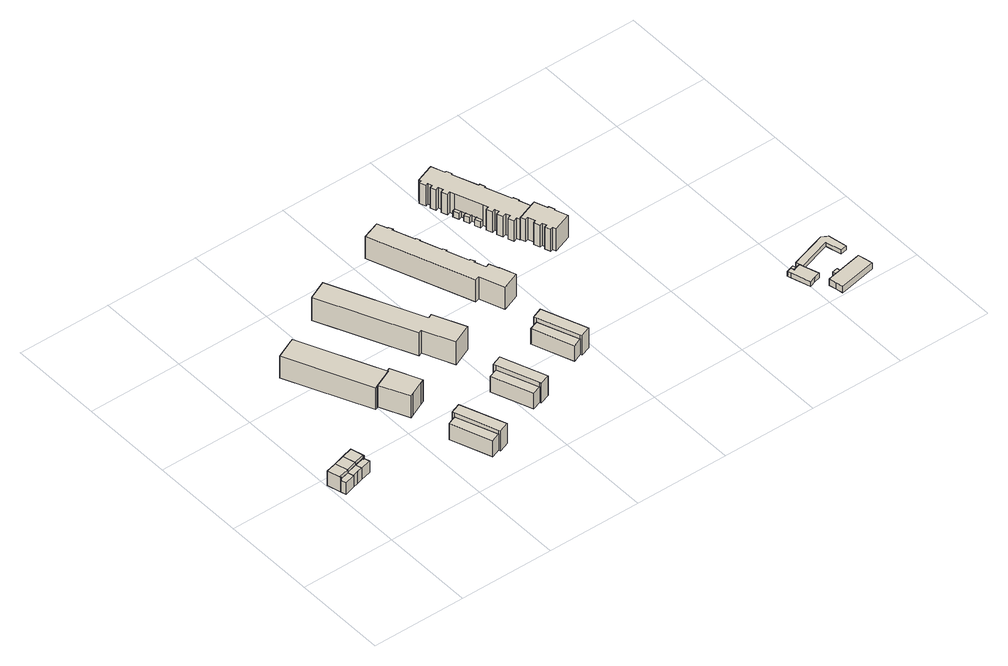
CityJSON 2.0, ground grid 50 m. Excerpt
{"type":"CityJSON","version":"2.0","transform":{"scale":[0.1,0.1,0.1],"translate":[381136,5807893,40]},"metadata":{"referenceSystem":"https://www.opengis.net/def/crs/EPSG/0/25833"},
"CityObjects":{
"building1":{"type":"Building","attributes":{"Gemeindeschluessel":"11000006","function":"31001_1010"},"address":[{"country":"Germany","locality":"Berlin","thoroughfareNumber":"51C","thoroughfareName":"Sachtlebenstraße"}],"children":["building1-1","building1-2"]},
"building1-1":{"type":"BuildingPart","attributes":{"BezugspunktDach":"2200","measuredHeight":8.48,"storeysAboveGround":3},"parents":["building1"],"geometry":[{"type":"MultiSurface","lod":"1","boundaries":[[[0,1,2,3,4,5]],[[6,7,8,9,10,11]],[[6,11,5,4]],[[7,6,4,3]],[[8,12,13,7,3,2]],[[14,12,2,1]],[[15,16,14,9,1,0]],[[11,10,0,5]],[[7,13,12,8]],[[9,8,12,14]],[[10,9,14,16,15]]]}]},
"building1-2":{"type":"BuildingPart","attributes":{"BezugspunktDach":"2200","measuredHeight":6.67,"storeysAboveGround":3},"parents":["building1"],"geometry":[{"type":"MultiSurface","lod":"1","boundaries":[[[17,18,13,12,14,16]],[[9,8,7,19,20,10]],[[8,9,14,9,8,12]],[[19,7,13,18]],[[20,19,18,17]],[[10,20,17,16]],[[9,10,21,16,14]],[[12,13,7,8]]]}]},
"building2":{"type":"Building","attributes":{"Gemeindeschluessel":"11000006","function":"31001_1010"},"address":[{"country":"Germany","locality":"Berlin","thoroughfareNumber":"51D","thoroughfareName":"Sachtlebenstraße"}],"children":["building2-1","building2-2"]},
"building2-1":{"type":"BuildingPart","attributes":{"BezugspunktDach":"2200","measuredHeight":8.53,"storeysAboveGround":3},"parents":["building2"],"geometry":[{"type":"MultiSurface","lod":"1","boundaries":[[[3,22,23,4]],[[24,25,7,6]],[[24,6,4,23]],[[25,24,23,22]],[[26,27,25,7,28,7,25,22,3]],[[6,7,3,4]],[[28,7,25,27,26]]]}]},
"building2-2":{"type":"BuildingPart","attributes":{"BezugspunktDach":"2200","measuredHeight":7.27,"storeysAboveGround":3},"parents":["building2"],"geometry":[{"type":"Solid","lod":"1","boundaries":[[[[29,30,31,27,26]],[[25,32,33,19,7]],[[32,25,27,31]],[[33,32,31,30]],[[19,33,30,29]],[[7,19,29,26]],[[25,7,26,27]]]]}]},
"building3":{"type":"Building","attributes":{"Gemeindeschluessel":"11000006","function":"31001_1010"},"address":[{"country":"Germany","locality":"Berlin","thoroughfareNumber":"51E","thoroughfareName":"Sachtlebenstraße"}],"children":["building3-1","building3-2"]},
"building3-1":{"type":"BuildingPart","attributes":{"BezugspunktDach":"2200","measuredHeight":8.5,"storeysAboveGround":3},"parents":["building3"],"geometry":[{"type":"MultiSurface","lod":"1","boundaries":[[[22,34,35,36,37,23]],[[38,39,40,41,25,24]],[[38,24,23,37]],[[39,38,37,36]],[[42,43,39,40,39,36,35]],[[44,42,35,34]],[[25,41,34,22],[41,25,45,44]],[[24,25,22,23]],[[40,39,43,42]],[[41,40,42,44]],[[45,25,41,44]]]}]},
"building3-2":{"type":"BuildingPart","attributes":{"BezugspunktDach":"2200","measuredHeight":6.67,"storeysAboveGround":3},"parents":["building3"],"geometry":[{"type":"MultiSurface","lod":"1","boundaries":[[[46,47,43,42,44,45]],[[41,40,39,48,32,25]],[[48,39,43,47]],[[32,48,47,46]],[[25,32,46,45]],[[25,49,45,44,41]],[[40,41,44,42]],[[39,40,42,43]]]}]},
"building4":{"type":"Building","attributes":{"Gemeindeschluessel":"11000006","function":"31001_1010"},"address":[{"country":"Germany","locality":"Berlin","thoroughfareNumber":"14A, 14B, 14C, 14D","thoroughfareName":"Lupsteiner Weg"}],"children":["building4-1","building4-2"]},
"building4-1":{"type":"BuildingPart","attributes":{"BezugspunktDach":"2200","measuredHeight":13.69,"storeysAboveGround":4},"parents":["building4"],"geometry":[{"type":"MultiSurface","lod":"1","boundaries":[[[50,51,52,53,54,55,56,57,58,59]],[[60,61,62,63,64,65,66,67,68,69]],[[60,69,59,58]],[[61,60,58,57]],[[62,61,57,56]],[[63,62,56,55]],[[70,71,55,54]],[[72,70,64,65,64,54,53]],[[73,74,75,72,65,76,77,65,53,52]],[[67,66,52,51]],[[68,67,51,50]],[[69,68,50,59]],[[64,63,71,70]],[[65,64,70,72]],[[66,77,76,75,74,73]],[[76,65,72,75,78]]]}]},
"building4-2":{"type":"BuildingPart","attributes":{"BezugspunktDach":"2200","measuredHeight":13.65,"storeysAboveGround":4},"parents":["building4"],"geometry":[{"type":"MultiSurface","lod":"1","boundaries":[[[79,80,81,82,83,71,70,75,74]],[[76,64,63,84,85,86,87,88,66]],[[84,63,71,83]],[[85,84,83,82]],[[86,85,82,81]],[[87,86,81,80]],[[88,87,80,79]],[[66,88,79,74]],[[76,66,74,75]],[[64,65,72,70]],[[89,76,75,72,65]],[[64,90,70,71,63]]]}]},
"building5":{"type":"Building","attributes":{"Gemeindeschluessel":"11000006","function":"31001_1010"},"address":[{"country":"Germany","locality":"Berlin","thoroughfareNumber":"53","thoroughfareName":"Sachtlebenstraße"}],"children":["building5-1","building5-2"]},
"building5-1":{"type":"BuildingPart","attributes":{"BezugspunktDach":"2200","measuredHeight":11.92,"storeysAboveGround":4},"parents":["building5"],"geometry":[{"type":"MultiSurface","lod":"1","boundaries":[[[91,92,93,94,95,96]],[[97,98,99,100,101,102]],[[97,102,96,95]],[[98,97,95,94]],[[99,98,94,93]],[[100,99,93,92]],[[103,104,92,91]],[[101,100,104,105,106,107]],[[102,101,91,96]],[[107,106,105,104,103]]]}]},
"building5-2":{"type":"BuildingPart","attributes":{"BezugspunktDach":"2200","measuredHeight":9.63,"storeysAboveGround":4},"parents":["building5"],"geometry":[{"type":"Solid","lod":"1","boundaries":[[[[108,104,103,109]],[[106,105,110,111]],[[106,111,109,103]],[[110,105,104,108]],[[111,110,108,109]],[[106,103,104,105]]]]}]},
"building6":{"type":"Building","attributes":{"Gemeindeschluessel":"11000006","BezugspunktDach":"2200","function":"31001_1010","measuredHeight":13.71,"storeysAboveGround":4},"address":[{"country":"Germany","locality":"Berlin","thoroughfareNumber":"16, 16A, 16B, 16C","thoroughfareName":"Lupsteiner Weg"}],"geometry":[{"type":"Solid","lod":"1","boundaries":[[[[112,113,114,115,116,117,118,119]],[[120,121,122,123,124,125,126,127]],[[120,127,119,118]],[[121,120,118,117]],[[122,121,117,116]],[[123,122,116,115]],[[124,123,115,114]],[[125,124,114,113]],[[126,125,113,112]],[[127,126,112,119]]]]}]},
"building7":{"type":"Building","attributes":{"Gemeindeschluessel":"11000006","function":"31001_1010"},"address":[{"country":"Germany","locality":"Berlin","thoroughfareNumber":"53A","thoroughfareName":"Sachtlebenstraße"}],"children":["building7-1","building7-2"]},
"building7-1":{"type":"BuildingPart","attributes":{"BezugspunktDach":"2200","measuredHeight":11.73,"storeysAboveGround":4},"parents":["building7"],"geometry":[{"type":"MultiSurface","lod":"1","boundaries":[[[128,129,130,131,132,133]],[[134,135,136,137,138,139]],[[134,139,133,132]],[[135,134,132,131]],[[136,135,131,130]],[[137,136,130,129]],[[140,141,142,129,128]],[[139,138,128,133]],[[138,137,142,141,140]]]}]},
"building7-2":{"type":"BuildingPart","attributes":{"BezugspunktDach":"2200","measuredHeight":9.19,"storeysAboveGround":4},"parents":["building7"],"geometry":[{"type":"Solid","lod":"1","boundaries":[[[[143,142,141,144]],[[138,137,145,146]],[[138,146,144,141]],[[145,137,142,143]],[[146,145,143,144]],[[137,138,141,142]]]]}]},
"building8":{"type":"Building","attributes":{"Gemeindeschluessel":"11000006","function":"31001_1010"},"address":[{"country":"Germany","locality":"Berlin","thoroughfareNumber":"53B","thoroughfareName":"Sachtlebenstraße"}],"children":["building8-1","building8-2"]},
"building8-1":{"type":"BuildingPart","attributes":{"BezugspunktDach":"2200","measuredHeight":11.73,"storeysAboveGround":4},"parents":["building8"],"geometry":[{"type":"MultiSurface","lod":"1","boundaries":[[[147,148,149,150,151,152]],[[153,154,155,156,157,158]],[[153,158,152,151]],[[154,153,151,150]],[[155,154,150,149]],[[156,155,149,148]],[[157,159,160,148,147]],[[158,157,147,152]],[[156,161,160,159,157]]]}]},
"building8-2":{"type":"BuildingPart","attributes":{"BezugspunktDach":"2200","measuredHeight":9.24,"storeysAboveGround":4},"parents":["building8"],"geometry":[{"type":"MultiSurface","lod":"1","boundaries":[[[162,160,159,163]],[[164,165,166,167]],[[164,167,163,159]],[[165,164,157,156]],[[166,165,160,162]],[[167,166,162,163]],[[156,157,159,160]]]}]},
"building9":{"type":"Building","attributes":{"Gemeindeschluessel":"11000006","BezugspunktDach":"2200","function":"31001_1010","measuredHeight":13.09,"storeysAboveGround":4},"address":[{"country":"Germany","locality":"Berlin","thoroughfareNumber":"18, 18A, 18B, 18C, 18D","thoroughfareName":"Lupsteiner Weg"}],"geometry":[{"type":"Solid","lod":"1","boundaries":[[[[168,169,170,171,172,173,174,175,176,177,178,179,180,181,182,183,184,185,186,187,188,189,190,191,192,193,194]],[[195,196,197,198,199,200,201,202,203,204,205,206,207,208,209,210,211,212,213,214,215,216,217,218,219,220,221]],[[195,221,194,193]],[[196,195,193,192]],[[197,196,192,191]],[[198,197,191,190]],[[199,198,190,189]],[[200,199,189,188]],[[201,200,188,187]],[[202,201,187,186]],[[203,202,186,185]],[[204,203,185,184]],[[205,204,184,183]],[[206,205,183,182]],[[207,206,182,181]],[[208,207,181,180]],[[209,208,180,179]],[[210,209,179,178]],[[211,210,178,177]],[[212,211,177,176]],[[213,212,176,175]],[[214,213,175,174]],[[215,214,174,173]],[[216,215,173,172]],[[217,216,172,171]],[[218,217,171,170]],[[219,218,170,169]],[[220,219,169,168]],[[221,220,168,194]]]]}]},
"building10":{"type":"Building","attributes":{"Gemeindeschluessel":"11000006","function":"31001_1010"},"address":[{"country":"Germany","locality":"Berlin","thoroughfareNumber":"20, 20A, 20B, 20C","thoroughfareName":"Lupsteiner Weg"}],"children":["building10-1","building10-2","building10-3"]},
"building10-1":{"type":"BuildingPart","attributes":{"BezugspunktDach":"2200","measuredHeight":13.02,"storeysAboveGround":4},"parents":["building10"],"geometry":[{"type":"MultiSurface","lod":"1","boundaries":[[[222,223,224,225,226,227,228,229,230,231,232,233,234,235,236,237,238,239,240,241,242,243,244,245,246,247,248,249,250,251,252,253,254,255,256,257,258,259,260,261,262,263,264,265,266,267,268]],[[269,270,271,272,273,274,275,276,277,278,279,280,281,282,283,284,285,286,287,288,289,290,291,292,293,294,295,296,297,298,299,300,301,302,303,304,305,306,307,308,309,310,311,312,313,314,315]],[[269,315,268,267]],[[270,269,267,266]],[[271,270,266,265]],[[272,271,265,264]],[[273,272,264,263]],[[274,273,263,262]],[[275,274,262,261]],[[276,275,261,260]],[[277,276,260,259]],[[278,277,259,258]],[[279,278,258,257]],[[280,279,257,256]],[[281,280,256,255]],[[282,281,255,254]],[[283,282,254,253]],[[284,283,253,252]],[[285,284,252,251]],[[286,285,251,250]],[[287,316,317]],[[290,289,247,246]],[[291,290,246,245]],[[292,291,245,244]],[[293,292,244,243]],[[294,293,243,242]],[[295,294,242,241]],[[296,295,241,240]],[[297,296,240,239]],[[298,297,239,238]],[[299,298,238,237]],[[300,299,237,236]],[[301,300,236,235]],[[302,301,235,234]],[[303,302,234,233]],[[304,318,319,303,233,232]],[[305,304,232,231]],[[306,305,231,230]],[[307,306,230,229]],[[308,307,229,228]],[[309,308,228,227]],[[310,309,227,226]],[[311,310,226,225]],[[312,311,225,224]],[[313,312,224,223]],[[314,313,223,222]],[[315,314,222,268]],[[287,286,250,249]],[[288,317,316,320,248]],[[320,316,287,249]],[[288,248,247,289]],[[303,319,318,304]]]}]},
"building10-2":{"type":"BuildingPart","attributes":{"BezugspunktDach":"2200","measuredHeight":3.5,"storeysAboveGround":4},"parents":["building10"],"geometry":[{"type":"Solid","lod":"1","boundaries":[[[[321,322,323,324,325,326,327,328,329,319,318,330]],[[304,303,331,332,333,334,335,336,337,338,339,340]],[[304,340,330,318]],[[331,303,319,329]],[[332,331,329,328]],[[333,332,328,327]],[[335,334,326,325]],[[336,335,325,324]],[[337,336,324,323]],[[339,338,322,321]],[[340,339,321,330]],[[303,304,318,319],[334,333,327,326],[338,337,323,322]]]]}]},
"building10-3":{"type":"BuildingPart","attributes":{"BezugspunktDach":"2200","measuredHeight":13.07,"storeysAboveGround":4},"parents":["building10"],"geometry":[{"type":"MultiSurface","lod":"1","boundaries":[[[341,342,343,344,345,346,347,348,349,350,351,352,353,354,355,356,357,358,359,360]],[[316,286,361,362,363,364,365,366,367,368,369,370,371,372,373,374,375,376,377,289]],[[320,248,288,316,289,360,359]],[[250,249,320,316,359,358]],[[361,286,358,357]],[[362,361,357,356]],[[363,362,356,355]],[[364,363,355,354]],[[365,364,354,353]],[[366,365,353,352]],[[367,366,352,351]],[[368,367,351,350]],[[369,368,350,349]],[[370,369,349,348]],[[371,370,348,347]],[[372,371,347,346]],[[373,372,346,345]],[[374,373,345,344]],[[375,374,344,343]],[[376,375,343,342]],[[377,376,342,341]],[[289,377,341,360]],[[316,288,248,320]],[[286,287,249,250]],[[316,320,249,287,378]]]}]},
"building11":{"type":"Building","attributes":{"Gemeindeschluessel":"11000006","BezugspunktDach":"2200","function":"31001_1010","measuredHeight":3.46,"storeysAboveGround":1},"address":[{"country":"Germany","locality":"Berlin","thoroughfareNumber":"8162 (1)","thoroughfareName":"Kleinmachnower Weg"}],"geometry":[{"type":"Solid","lod":"1","boundaries":[[[[379,380,381,382,383,384,385,386,387]],[[388,389,390,391,392,393,394,395,396]],[[388,396,387,386]],[[389,388,386,385]],[[390,389,385,384]],[[391,390,384,383]],[[392,391,383,382]],[[393,392,382,381]],[[394,393,381,380]],[[395,394,380,379]],[[396,395,379,387]]]]}]},
"building12":{"type":"Building","attributes":{"Gemeindeschluessel":"11000006","BezugspunktDach":"2200","function":"51009_1610","measuredHeight":2.61,"storeysAboveGround":0},"address":[{"country":"Germany","locality":"Berlin"}],"geometry":[{"type":"Solid","lod":"1","boundaries":[[[[397,398,399,400]],[[401,402,403,404]],[[401,404,400,399]],[[402,401,399,398]],[[403,402,398,397]],[[404,403,397,400]]]]}]},
"building13":{"type":"Building","attributes":{"Gemeindeschluessel":"11000006","BezugspunktDach":"2200","function":"51009_1610","measuredHeight":2.68,"storeysAboveGround":0},"address":[{"country":"Germany","locality":"Berlin"}],"geometry":[{"type":"Solid","lod":"1","boundaries":[[[[405,406,407,408]],[[409,410,411,412]],[[409,412,408,407]],[[410,409,407,406]],[[411,410,406,405]],[[412,411,405,408]]]]}]},
"building14":{"type":"Building","attributes":{"Gemeindeschluessel":"11000006","BezugspunktDach":"2200","function":"31001_1010","measuredHeight":4.04,"storeysAboveGround":1},"address":[{"country":"Germany","locality":"Berlin","thoroughfareNumber":"8162","thoroughfareName":"Kleinmachnower Weg"}],"geometry":[{"type":"Solid","lod":"1","boundaries":[[[[413,414,415,416,417,418]],[[419,420,421,422,423,424]],[[419,424,418,417]],[[420,419,417,416]],[[421,420,416,415]],[[422,421,415,414]],[[423,422,414,413]],[[424,423,413,418]]]]}]},
"building15":{"type":"Building","attributes":{"Gemeindeschluessel":"11000006","BezugspunktDach":"2200","function":"51009_1610","measuredHeight":2.27,"storeysAboveGround":0},"address":[{"country":"Germany","locality":"Berlin"}],"geometry":[{"type":"Solid","lod":"1","boundaries":[[[[425,426,427,428,429,430,431]],[[432,433,434,435,436,437,438]],[[432,438,431,430]],[[433,432,430,429]],[[434,433,429,428]],[[435,434,428,427]],[[436,435,427,426]],[[437,436,426,425]],[[438,437,425,431]]]]}]}
},
"vertices":[
[24,388,89],[28,389,89],[27,395,89],[81,409,89],[63,474,89],[5,459,89],[63,474,4],[81,409,4],[27,395,4],[28,389,4],[24,388,4],[5,459,4],[27,395,71],[81,409,71],[28,389,71],[24,388,21],[24,388,71],
[32,360,71],[90,376,71],[90,376,4],[32,360,4],[24,388,54],
[138,425,89],[120,490,89],[120,490,4],[138,425,4],[81,409,74],[138,425,74],[81,409,57],
[90,376,74],[118,384,74],[147,392,74],[147,392,4],[118,384,4],
[192,440,89],[193,434,89],[197,435,89],[178,506,89],[178,506,4],[197,435,4],[193,434,4],[192,440,4],[193,434,71],[197,435,71],[192,440,71],[138,425,71],
[147,392,71],[205,407,71],[205,407,4],[138,425,63],
[482,706,143],[495,712,143],[501,715,143],[581,751,143],[594,757,143],[592,761,143],[396,1188,143],[383,1183,143],[297,1143,143],[284,1137,143],[297,1143,12],[383,1183,12],[396,1188,12],[592,761,12],[594,757,12],[581,751,12],[501,715,12],[495,712,12],[482,706,12],[284,1137,12],[594,757,141],[592,761,141],[581,751,141],[501,715,74],[501,715,141],[520,723,141],[520,723,12],[518,722,12],[520,723,30],
[570,566,141],[588,574,141],[662,608,141],[680,617,141],[611,769,141],[611,769,12],[680,617,12],[662,608,12],[588,574,12],[570,566,12],[535,730,12],[594,757,44],
[664,373,121],[744,162,121],[747,153,121],[801,173,121],[713,406,121],[660,386,121],[713,406,2],[801,173,2],[747,153,2],[744,162,2],[664,373,2],[660,386,2],[664,373,99],[744,162,99],[744,162,3],[664,373,3],[664,373,11],
[696,144,99],[617,355,99],[696,144,3],[617,355,3],
[855,860,151],[873,868,151],[945,710,151],[1048,757,151],[973,921,151],[951,911,151],[732,1388,151],[633,1343,151],[732,1388,14],[951,911,14],[973,921,14],[1048,757,14],[945,710,14],[873,868,14],[855,860,14],[633,1343,14],
[1001,499,127],[1080,289,127],[1083,280,127],[1137,300,127],[1049,533,127],[996,512,127],[1049,533,9],[1137,300,9],[1083,280,9],[1080,289,9],[1001,499,9],[996,512,9],[1001,499,96],[1001,499,101],[1080,289,101],
[1032,271,101],[953,481,101],[1032,271,9],[953,481,9],
[1336,626,132],[1416,416,132],[1419,407,132],[1473,427,132],[1385,660,132],[1331,639,132],[1385,660,15],[1473,427,15],[1419,407,15],[1416,416,15],[1336,626,15],[1331,639,15],[1336,626,107],[1416,416,107],[1416,416,83],
[1368,398,107],[1289,608,107],[1336,626,14],[1416,416,14],[1368,398,14],[1289,608,14],
[1272,975,150],[1293,982,150],[1341,855,150],[1435,891,150],[1413,949,150],[1404,973,150],[1402,972,150],[1383,1021,150],[1363,1014,150],[1341,1071,150],[1348,1074,150],[1339,1096,150],[1333,1093,150],[1290,1208,150],[1295,1210,150],[1288,1228,150],[1283,1226,150],[1242,1335,150],[1247,1336,150],[1239,1357,150],[1234,1355,150],[1192,1466,150],[1198,1468,150],[1189,1490,150],[1184,1488,150],[1164,1541,150],[1072,1507,150],[1164,1541,19],[1184,1488,19],[1189,1490,19],[1198,1468,19],[1192,1466,19],[1234,1355,19],[1239,1357,19],[1247,1336,19],[1242,1335,19],[1283,1226,19],[1288,1228,19],[1295,1210,19],[1290,1208,19],[1333,1093,19],[1339,1096,19],[1348,1074,19],[1341,1071,19],[1363,1014,19],[1383,1021,19],[1402,972,19],[1404,973,19],[1413,949,19],[1435,891,19],[1341,855,19],[1293,982,19],[1272,975,19],[1072,1507,19],
[1498,1605,144],[1513,1611,144],[1521,1589,144],[1505,1583,144],[1516,1555,144],[1532,1561,144],[1541,1536,144],[1525,1530,144],[1536,1499,144],[1553,1506,144],[1562,1481,144],[1613,1346,144],[1623,1321,144],[1605,1314,144],[1617,1283,144],[1635,1290,144],[1642,1269,144],[1624,1262,144],[1636,1230,144],[1654,1237,144],[1663,1215,144],[1644,1208,144],[1655,1178,144],[1674,1185,144],[1680,1168,144],[1684,1170,144],[1689,1171,144],[1770,1202,144],[1778,1205,144],[1754,1269,144],[1759,1271,144],[1748,1300,144],[1743,1298,144],[1692,1432,144],[1698,1435,144],[1688,1463,144],[1681,1460,144],[1631,1593,144],[1637,1595,144],[1627,1622,144],[1620,1620,144],[1593,1690,144],[1586,1687,144],[1505,1657,144],[1497,1654,144],[1501,1644,144],[1485,1638,144],[1501,1644,21],[1497,1654,21],[1505,1657,21],[1586,1687,21],[1593,1690,21],[1620,1620,21],[1627,1622,21],[1637,1595,21],[1631,1593,21],[1681,1460,21],[1688,1463,21],[1698,1435,21],[1692,1432,21],[1743,1298,21],[1748,1300,21],[1759,1271,21],[1754,1269,21],[1778,1205,21],[1770,1202,21],[1689,1171,21],[1684,1170,21],[1680,1168,21],[1674,1185,21],[1655,1178,21],[1644,1208,21],[1663,1215,21],[1654,1237,21],[1636,1230,21],[1624,1262,21],[1642,1269,21],[1635,1290,21],[1617,1283,21],[1605,1314,21],[1623,1321,21],[1613,1346,21],[1562,1481,21],[1553,1506,21],[1536,1499,21],[1525,1530,21],[1541,1536,21],[1532,1561,21],[1516,1555,21],[1505,1583,21],[1521,1589,21],[1513,1611,21],[1498,1605,21],[1485,1638,21],[1699,1175,21],[1692,1173,21],[1562,1481,56],[1613,1346,56],[1699,1175,144],
[1557,1444,56],[1574,1450,56],[1582,1429,56],[1565,1423,56],[1576,1394,56],[1593,1401,56],[1602,1377,56],[1584,1370,56],[1596,1340,56],[1546,1475,56],[1596,1340,21],[1584,1370,21],[1602,1377,21],[1593,1401,21],[1576,1394,21],[1565,1423,21],[1582,1429,21],[1574,1450,21],[1557,1444,21],[1546,1475,21],
[1694,1144,152],[1709,1149,152],[1723,1112,152],[1709,1107,152],[1721,1075,152],[1735,1080,152],[1743,1058,152],[1729,1053,152],[1740,1024,152],[1753,1029,152],[1760,1011,152],[1858,1048,152],[1833,1116,152],[1838,1118,152],[1827,1147,152],[1821,1145,152],[1796,1212,152],[1778,1205,152],[1699,1175,152],[1684,1170,152],[1796,1212,21],[1821,1145,21],[1827,1147,21],[1838,1118,21],[1833,1116,21],[1858,1048,21],[1760,1011,21],[1753,1029,21],[1740,1024,21],[1729,1053,21],[1743,1058,21],[1735,1080,21],[1721,1075,21],[1709,1107,21],[1723,1112,21],[1709,1149,21],[1694,1144,21],[1756,1197,21],
[2464,225,40],[2495,125,40],[2528,136,40],[2560,146,40],[2528,245,40],[2505,238,40],[2489,232,40],[2483,251,40],[2458,243,40],[2483,251,12],[2489,232,12],[2505,238,12],[2528,245,12],[2560,146,12],[2528,136,12],[2495,125,12],[2464,225,12],[2458,243,12],
[2489,232,41],[2505,238,41],[2499,256,41],[2483,251,41],[2499,256,14],[2505,238,14],[2489,232,14],[2483,251,14],
[2620,94,38],[2647,99,38],[2643,122,38],[2615,117,38],[2643,122,11],[2647,99,11],[2620,94,11],[2615,117,11],
[2574,44,46],[2582,5,46],[2782,45,46],[2774,84,46],[2766,123,46],[2566,83,46],[2766,123,9],[2774,84,9],[2782,45,9],[2582,5,9],[2574,44,9],[2566,83,9],
[2539,232,36],[2715,289,36],[2735,206,36],[2770,214,36],[2751,313,36],[2721,332,36],[2526,269,36],[2721,332,13],[2751,313,13],[2770,214,13],[2735,206,13],[2715,289,13],[2539,232,13],[2526,269,13]
]}
